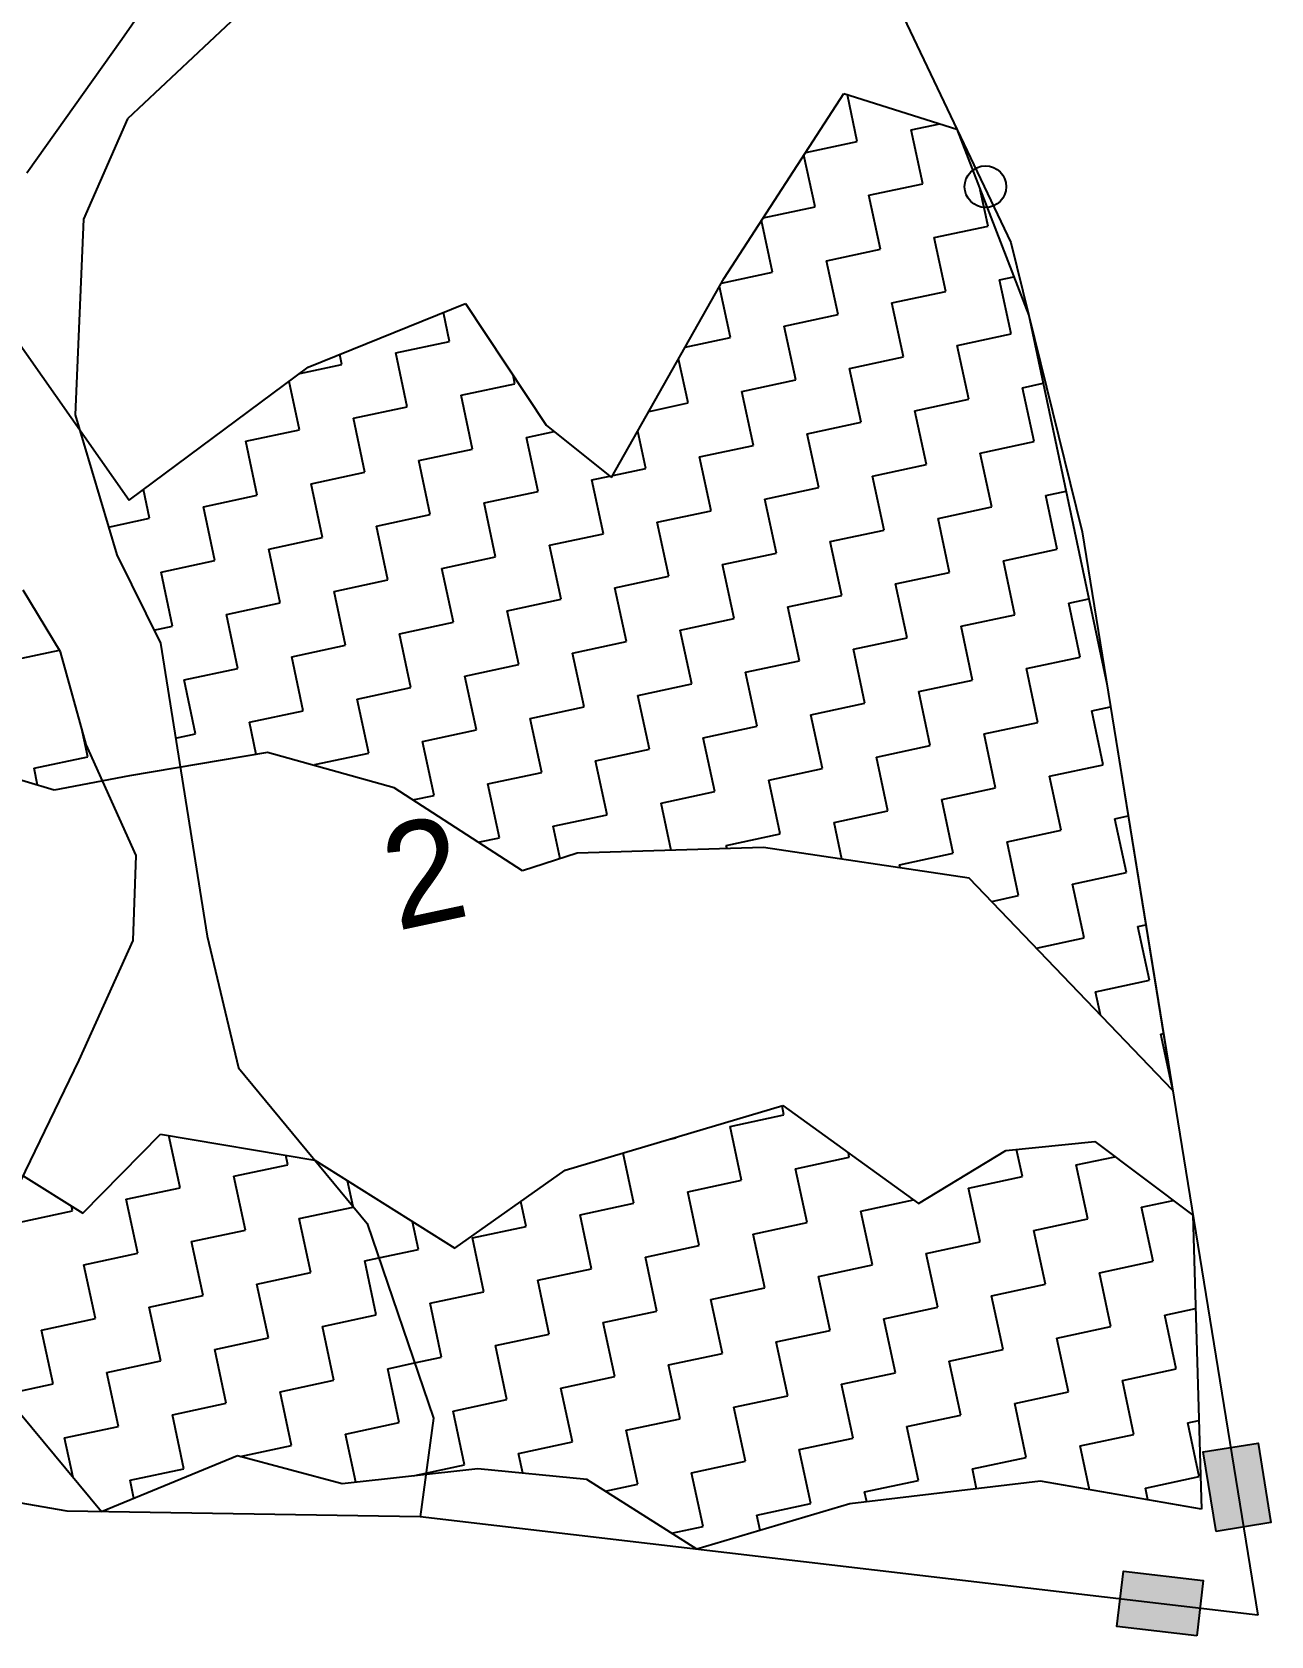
# Model space of a CAD drawing. Header units: metres. Extents: x 291285 to 296393, y 1982985 to 1990470.
# Drawn here: x 294692.4 to 294911.5, y 1988863.8 to 1989147.3 of the extents above; entities that cross this region are included whole.
import ezdxf

# ---------------------------------------------------------------- set-up
doc = ezdxf.new("R2010")
doc.units = ezdxf.units.M
for name, color, linetype in [('POLY_HATCH', 12, 'Continuous'), ('POLY_WATER', 4, 'Continuous'), ('SYM_STONE', 1, 'Continuous'), ('TEXT_PARCEL', 7, 'Continuous'), ('V_BOUND_LINE', 7, 'Continuous')]:
    doc.layers.add(name, color=color, linetype=linetype)
doc.styles.add('TEXT_MAP', font='')
doc.styles.get('TEXT_MAP').set_extended_font_data('Kruti Dev 050')

msp = doc.modelspace()

# ---------------------------------------------------------------- hatches: boundary and pattern name
for points in [[(294909.19, 1988897.92), (294899.48, 1988896.35), (294901.76, 1988882.3), (294911.47, 1988883.88)], [(294885.38, 1988875.27), (294884.23, 1988865.5), (294898.36, 1988863.84), (294899.51, 1988873.62)]]:
    msp.add_hatch(color=256).paths.add_polyline_path(points)

# ---------------------------------------------------------------- linework, layer by layer
for points in [[(294901.76, 1988882.3), (294899.48, 1988896.35), (294909.19, 1988897.92), (294911.47, 1988883.88)], [(294898.36, 1988863.84), (294884.23, 1988865.5), (294885.38, 1988875.27), (294899.51, 1988873.62)]]:
    msp.add_lwpolyline(points, close=True)
at = {"layer": 'POLY_HATCH'}
for p, q in [((294814.78, 1989103.81), (294835.94, 1989136.45)), ((294835.94, 1989136.45), (294855.93, 1989130.18)), ((294855.93, 1989130.18), (294868.67, 1989097.24)), ((294794.89, 1989068.6), (294814.78, 1989103.81)), ((294741.22, 1989088.07), (294769.07, 1989099.37)), ((294769.07, 1989099.37), (294783.29, 1989077.86)), ((294686.26, 1989097.77), (294709.56, 1989064.57)), ((294868.67, 1989097.24), (294882.46, 1989032.1)), ((294709.56, 1989064.57), (294741.22, 1989088.07)), ((294783.29, 1989077.86), (294794.89, 1989068.6)), ((294882.46, 1989032.1), (294894.09, 1988960.32)), ((294696.3, 1989013.34), (294669.28, 1989021.44)), ((294734.06, 1989020), (294709.66, 1989015.84)), ((294756.41, 1989013.75), (294734.06, 1989020)), ((294709.66, 1989015.84), (294696.3, 1989013.34)), ((294779.14, 1988999.05), (294756.41, 1989013.75)), ((294821.72, 1989003.18), (294788.8, 1989002.18)), ((294858.13, 1988997.8), (294821.72, 1989003.18)), ((294788.8, 1989002.18), (294779.14, 1988999.05)), ((294894.09, 1988960.32), (294858.13, 1988997.8)), ((294786.66, 1988946.14), (294825.17, 1988957.58)), ((294825.17, 1988957.58), (294849.17, 1988940.3)), ((294701.37, 1988938.56), (294715.12, 1988952.53)), ((294715.12, 1988952.53), (294742.4, 1988947.93)), ((294849.17, 1988940.3), (294864.62, 1988949.65)), ((294864.62, 1988949.65), (294880.31, 1988951.23)), ((294880.31, 1988951.23), (294897.68, 1988938.19)), ((294742.4, 1988947.93), (294767.17, 1988932.36)), ((294767.17, 1988932.36), (294786.66, 1988946.14)), ((294690.82, 1988945.14), (294701.37, 1988938.56)), ((294897.68, 1988938.19), (294899.2, 1988886.25)), ((294704.69, 1988885.79), (294684.26, 1988910.35)), ((294728.72, 1988895.66), (294704.69, 1988885.79)), ((294747.22, 1988890.73), (294728.72, 1988895.66)), ((294771.23, 1988893.38), (294747.22, 1988890.73)), ((294790.52, 1988891.46), (294771.23, 1988893.38)), ((294809.96, 1988879.16), (294790.52, 1988891.46)), ((294870.72, 1988891.18), (294837.03, 1988887.18)), ((294899.2, 1988886.25), (294870.72, 1988891.18)), ((294837.03, 1988887.18), (294809.96, 1988879.16))]:
    msp.add_line(p, q, dxfattribs=at)
at = {"layer": 'POLY_HATCH', "linetype": 'Continuous'}
for p, q in [((294838.33, 1989128.01), (294836.57, 1989136.25)), ((294838.33, 1989128.01), (294836.57, 1989136.25)), ((294847.86, 1989130.04), (294852.91, 1989131.13)), ((294847.86, 1989130.04), (294852.91, 1989131.13)), ((294829.2, 1989126.05), (294838.33, 1989128.01)), ((294829.2, 1989126.05), (294838.33, 1989128.01)), ((294849.89, 1989120.52), (294847.86, 1989130.04)), ((294849.89, 1989120.52), (294847.86, 1989130.04)), ((294830.85, 1989116.45), (294828.89, 1989125.58)), ((294830.85, 1989116.45), (294828.89, 1989125.58)), ((294840.37, 1989118.48), (294849.89, 1989120.52)), ((294840.37, 1989118.48), (294849.89, 1989120.52)), ((294861.45, 1989113.04), (294860.08, 1989119.43)), ((294821.71, 1989114.49), (294830.85, 1989116.45)), ((294821.71, 1989114.49), (294830.85, 1989116.45)), ((294842.41, 1989108.96), (294840.37, 1989118.48)), ((294842.41, 1989108.96), (294840.37, 1989118.48)), ((294823.36, 1989104.89), (294821.41, 1989114.03)), ((294823.36, 1989104.89), (294821.41, 1989114.03)), ((294861.45, 1989113.04), (294861.25, 1989114)), ((294851.93, 1989111), (294861.45, 1989113.04)), ((294851.93, 1989111), (294861.45, 1989113.04)), ((294853.97, 1989101.48), (294851.93, 1989111)), ((294853.97, 1989101.48), (294851.93, 1989111)), ((294832.89, 1989106.92), (294842.41, 1989108.96)), ((294832.89, 1989106.92), (294842.41, 1989108.96)), ((294814.29, 1989102.95), (294823.36, 1989104.89)), ((294814.29, 1989102.95), (294823.36, 1989104.89)), ((294834.92, 1989097.4), (294832.89, 1989106.92)), ((294834.92, 1989097.4), (294832.89, 1989106.92)), ((294815.88, 1989093.33), (294813.95, 1989102.34)), ((294815.88, 1989093.33), (294813.95, 1989102.34)), ((294863.49, 1989103.51), (294866.03, 1989104.06)), ((294863.49, 1989103.51), (294866.03, 1989104.06)), ((294865.53, 1989093.99), (294863.49, 1989103.51)), ((294865.53, 1989093.99), (294863.49, 1989103.51)), ((294844.45, 1989099.44), (294853.97, 1989101.48)), ((294844.45, 1989099.44), (294853.97, 1989101.48)), ((294846.48, 1989089.92), (294844.45, 1989099.44)), ((294846.48, 1989089.92), (294844.45, 1989099.44)), ((294766.23, 1989092.66), (294765.14, 1989097.77)), ((294766.23, 1989092.66), (294765.14, 1989097.77)), ((294825.4, 1989095.36), (294834.92, 1989097.4)), ((294825.4, 1989095.36), (294834.92, 1989097.4)), ((294807.9, 1989091.62), (294815.88, 1989093.33)), ((294807.9, 1989091.62), (294815.88, 1989093.33)), ((294827.44, 1989085.84), (294825.4, 1989095.36)), ((294827.44, 1989085.84), (294825.4, 1989095.36)), ((294856.01, 1989091.95), (294865.53, 1989093.99)), ((294856.01, 1989091.95), (294865.53, 1989093.99)), ((294756.71, 1989090.62), (294766.23, 1989092.66)), ((294756.71, 1989090.62), (294766.23, 1989092.66)), ((294758.75, 1989081.1), (294756.71, 1989090.62)), ((294758.75, 1989081.1), (294756.71, 1989090.62)), ((294858.04, 1989082.43), (294856.01, 1989091.95)), ((294858.04, 1989082.43), (294856.01, 1989091.95)), ((294739.78, 1989087), (294747.19, 1989088.58)), ((294739.78, 1989087), (294747.19, 1989088.58)), ((294747.19, 1989088.58), (294746.81, 1989090.34)), ((294747.19, 1989088.58), (294746.81, 1989090.34)), ((294808.4, 1989081.77), (294806.73, 1989089.55)), ((294808.4, 1989081.77), (294806.73, 1989089.55)), ((294836.96, 1989087.88), (294846.48, 1989089.92)), ((294836.96, 1989087.88), (294846.48, 1989089.92)), ((294839, 1989078.36), (294836.96, 1989087.88)), ((294839, 1989078.36), (294836.96, 1989087.88)), ((294739.7, 1989077.02), (294737.87, 1989085.58)), ((294739.7, 1989077.02), (294737.87, 1989085.58)), ((294768.27, 1989083.14), (294777.79, 1989085.18)), ((294768.27, 1989083.14), (294777.79, 1989085.18)), ((294777.79, 1989085.18), (294777.47, 1989086.66)), ((294777.79, 1989085.18), (294777.47, 1989086.66)), ((294817.92, 1989083.8), (294827.44, 1989085.84)), ((294817.92, 1989083.8), (294827.44, 1989085.84)), ((294867.57, 1989084.47), (294871.21, 1989085.25)), ((294867.57, 1989084.47), (294871.21, 1989085.25)), ((294770.31, 1989073.62), (294768.27, 1989083.14)), ((294770.31, 1989073.62), (294768.27, 1989083.14)), ((294819.96, 1989074.28), (294817.92, 1989083.8)), ((294819.96, 1989074.28), (294817.92, 1989083.8)), ((294848.52, 1989080.4), (294858.04, 1989082.43)), ((294848.52, 1989080.4), (294858.04, 1989082.43)), ((294869.6, 1989074.95), (294867.57, 1989084.47)), ((294869.6, 1989074.95), (294867.57, 1989084.47)), ((294749.22, 1989079.06), (294758.75, 1989081.1)), ((294749.22, 1989079.06), (294758.75, 1989081.1)), ((294801.5, 1989080.29), (294808.4, 1989081.77)), ((294801.5, 1989080.29), (294808.4, 1989081.77)), ((294850.56, 1989070.87), (294848.52, 1989080.4)), ((294850.56, 1989070.87), (294848.52, 1989080.4)), ((294730.18, 1989074.99), (294739.7, 1989077.02)), ((294730.18, 1989074.99), (294739.7, 1989077.02)), ((294751.26, 1989069.54), (294749.22, 1989079.06)), ((294751.26, 1989069.54), (294749.22, 1989079.06)), ((294779.83, 1989075.65), (294784.74, 1989076.7)), ((294779.83, 1989075.65), (294784.74, 1989076.7)), ((294800.91, 1989070.21), (294799.51, 1989076.77)), ((294800.91, 1989070.21), (294799.51, 1989076.77)), ((294829.48, 1989076.32), (294839, 1989078.36)), ((294829.48, 1989076.32), (294839, 1989078.36)), ((294831.52, 1989066.8), (294829.48, 1989076.32)), ((294831.52, 1989066.8), (294829.48, 1989076.32)), ((294732.22, 1989065.46), (294730.18, 1989074.99)), ((294732.22, 1989065.46), (294730.18, 1989074.99)), ((294760.78, 1989071.58), (294770.31, 1989073.62)), ((294760.78, 1989071.58), (294770.31, 1989073.62)), ((294781.87, 1989066.13), (294779.83, 1989075.65)), ((294781.87, 1989066.13), (294779.83, 1989075.65)), ((294810.43, 1989072.24), (294819.96, 1989074.28)), ((294810.43, 1989072.24), (294819.96, 1989074.28)), ((294860.08, 1989072.91), (294869.6, 1989074.95)), ((294860.08, 1989072.91), (294869.6, 1989074.95)), ((294762.82, 1989062.06), (294760.78, 1989071.58)), ((294762.82, 1989062.06), (294760.78, 1989071.58)), ((294812.47, 1989062.72), (294810.43, 1989072.24)), ((294812.47, 1989062.72), (294810.43, 1989072.24)), ((294841.04, 1989068.84), (294850.56, 1989070.87)), ((294841.04, 1989068.84), (294850.56, 1989070.87)), ((294862.12, 1989063.39), (294860.08, 1989072.91)), ((294862.12, 1989063.39), (294860.08, 1989072.91)), ((294741.74, 1989067.5), (294751.26, 1989069.54)), ((294741.74, 1989067.5), (294751.26, 1989069.54)), ((294791.39, 1989068.17), (294794.58, 1989068.85)), ((294791.39, 1989068.17), (294794.58, 1989068.85)), ((294793.43, 1989058.65), (294791.39, 1989068.17)), ((294793.43, 1989058.65), (294791.39, 1989068.17)), ((294795.1, 1989068.96), (294800.91, 1989070.21)), ((294795.1, 1989068.96), (294800.91, 1989070.21)), ((294843.07, 1989059.31), (294841.04, 1989068.84)), ((294843.07, 1989059.31), (294841.04, 1989068.84)), ((294713.17, 1989061.39), (294712.09, 1989066.45)), ((294713.17, 1989061.39), (294712.09, 1989066.45)), ((294722.7, 1989063.43), (294732.22, 1989065.46)), ((294722.7, 1989063.43), (294732.22, 1989065.46)), ((294743.78, 1989057.98), (294741.74, 1989067.5)), ((294743.78, 1989057.98), (294741.74, 1989067.5)), ((294772.34, 1989064.09), (294781.87, 1989066.13)), ((294772.34, 1989064.09), (294781.87, 1989066.13)), ((294821.99, 1989064.76), (294831.52, 1989066.8)), ((294821.99, 1989064.76), (294831.52, 1989066.8)), ((294871.64, 1989065.43), (294875.24, 1989066.2)), ((294871.64, 1989065.43), (294875.24, 1989066.2)), ((294873.68, 1989055.9), (294871.64, 1989065.43)), ((294873.68, 1989055.9), (294871.64, 1989065.43)), ((294724.73, 1989053.9), (294722.7, 1989063.43)), ((294724.73, 1989053.9), (294722.7, 1989063.43)), ((294774.38, 1989054.57), (294772.34, 1989064.09)), ((294774.38, 1989054.57), (294772.34, 1989064.09)), ((294802.95, 1989060.68), (294812.47, 1989062.72)), ((294802.95, 1989060.68), (294812.47, 1989062.72)), ((294824.03, 1989055.24), (294821.99, 1989064.76)), ((294824.03, 1989055.24), (294821.99, 1989064.76)), ((294852.6, 1989061.35), (294862.12, 1989063.39)), ((294852.6, 1989061.35), (294862.12, 1989063.39)), ((294705.94, 1989059.84), (294713.17, 1989061.39)), ((294705.94, 1989059.84), (294713.17, 1989061.39)), ((294753.3, 1989060.02), (294762.82, 1989062.06)), ((294753.3, 1989060.02), (294762.82, 1989062.06)), ((294755.34, 1989050.5), (294753.3, 1989060.02)), ((294755.34, 1989050.5), (294753.3, 1989060.02)), ((294804.99, 1989051.16), (294802.95, 1989060.68)), ((294804.99, 1989051.16), (294802.95, 1989060.68)), ((294833.55, 1989057.28), (294843.07, 1989059.31)), ((294833.55, 1989057.28), (294843.07, 1989059.31)), ((294854.63, 1989051.83), (294852.6, 1989061.35)), ((294854.63, 1989051.83), (294852.6, 1989061.35)), ((294734.26, 1989055.94), (294743.78, 1989057.98)), ((294734.26, 1989055.94), (294743.78, 1989057.98)), ((294783.9, 1989056.61), (294793.43, 1989058.65)), ((294783.9, 1989056.61), (294793.43, 1989058.65)), ((294785.94, 1989047.09), (294783.9, 1989056.61)), ((294785.94, 1989047.09), (294783.9, 1989056.61)), ((294835.59, 1989047.75), (294833.55, 1989057.28)), ((294835.59, 1989047.75), (294833.55, 1989057.28)), ((294715.21, 1989051.87), (294724.73, 1989053.9)), ((294715.21, 1989051.87), (294724.73, 1989053.9)), ((294736.29, 1989046.42), (294734.26, 1989055.94)), ((294736.29, 1989046.42), (294734.26, 1989055.94)), ((294764.86, 1989052.53), (294774.38, 1989054.57)), ((294764.86, 1989052.53), (294774.38, 1989054.57)), ((294814.51, 1989053.2), (294824.03, 1989055.24)), ((294814.51, 1989053.2), (294824.03, 1989055.24)), ((294864.16, 1989053.87), (294873.68, 1989055.9)), ((294864.16, 1989053.87), (294873.68, 1989055.9)), ((294866.19, 1989044.34), (294864.16, 1989053.87)), ((294866.19, 1989044.34), (294864.16, 1989053.87)), ((294717.25, 1989042.34), (294715.21, 1989051.87)), ((294717.25, 1989042.34), (294715.21, 1989051.87)), ((294766.9, 1989043.01), (294764.86, 1989052.53)), ((294766.9, 1989043.01), (294764.86, 1989052.53)), ((294795.46, 1989049.12), (294804.99, 1989051.16)), ((294795.46, 1989049.12), (294804.99, 1989051.16)), ((294816.55, 1989043.68), (294814.51, 1989053.2)), ((294816.55, 1989043.68), (294814.51, 1989053.2)), ((294845.11, 1989049.79), (294854.63, 1989051.83)), ((294845.11, 1989049.79), (294854.63, 1989051.83)), ((294745.82, 1989048.46), (294755.34, 1989050.5)), ((294745.82, 1989048.46), (294755.34, 1989050.5)), ((294747.85, 1989038.94), (294745.82, 1989048.46)), ((294747.85, 1989038.94), (294745.82, 1989048.46)), ((294797.5, 1989039.6), (294795.46, 1989049.12)), ((294797.5, 1989039.6), (294795.46, 1989049.12)), ((294847.15, 1989040.27), (294845.11, 1989049.79)), ((294847.15, 1989040.27), (294845.11, 1989049.79)), ((294726.77, 1989044.38), (294736.29, 1989046.42)), ((294726.77, 1989044.38), (294736.29, 1989046.42)), ((294776.42, 1989045.05), (294785.94, 1989047.09)), ((294776.42, 1989045.05), (294785.94, 1989047.09)), ((294826.07, 1989045.72), (294835.59, 1989047.75)), ((294826.07, 1989045.72), (294835.59, 1989047.75)), ((294828.11, 1989036.19), (294826.07, 1989045.72)), ((294828.11, 1989036.19), (294826.07, 1989045.72)), ((294875.72, 1989046.38), (294879.27, 1989047.14)), ((294875.72, 1989046.38), (294879.27, 1989047.14)), ((294877.75, 1989036.86), (294875.72, 1989046.38)), ((294877.75, 1989036.86), (294875.72, 1989046.38)), ((294713.96, 1989041.64), (294717.25, 1989042.34)), ((294713.96, 1989041.64), (294717.25, 1989042.34)), ((294728.81, 1989034.86), (294726.77, 1989044.38)), ((294728.81, 1989034.86), (294726.77, 1989044.38)), ((294757.38, 1989040.97), (294766.9, 1989043.01)), ((294757.38, 1989040.97), (294766.9, 1989043.01)), ((294778.46, 1989035.53), (294776.42, 1989045.05)), ((294778.46, 1989035.53), (294776.42, 1989045.05)), ((294807.02, 1989041.64), (294816.55, 1989043.68)), ((294807.02, 1989041.64), (294816.55, 1989043.68)), ((294856.67, 1989042.31), (294866.19, 1989044.34)), ((294856.67, 1989042.31), (294866.19, 1989044.34)), ((294858.71, 1989032.78), (294856.67, 1989042.31)), ((294858.71, 1989032.78), (294856.67, 1989042.31)), ((294759.41, 1989031.45), (294757.38, 1989040.97)), ((294759.41, 1989031.45), (294757.38, 1989040.97)), ((294787.98, 1989037.56), (294797.5, 1989039.6)), ((294787.98, 1989037.56), (294797.5, 1989039.6)), ((294809.06, 1989032.12), (294807.02, 1989041.64)), ((294809.06, 1989032.12), (294807.02, 1989041.64)), ((294837.63, 1989038.23), (294847.15, 1989040.27)), ((294837.63, 1989038.23), (294847.15, 1989040.27)), ((294688.68, 1989036.23), (294697.28, 1989038.07)), ((294688.68, 1989036.23), (294697.28, 1989038.07)), ((294738.33, 1989036.9), (294747.85, 1989038.94)), ((294738.33, 1989036.9), (294747.85, 1989038.94)), ((294740.37, 1989027.38), (294738.33, 1989036.9)), ((294740.37, 1989027.38), (294738.33, 1989036.9)), ((294790.02, 1989028.04), (294787.98, 1989037.56)), ((294790.02, 1989028.04), (294787.98, 1989037.56)), ((294839.67, 1989028.71), (294837.63, 1989038.23)), ((294839.67, 1989028.71), (294837.63, 1989038.23)), ((294868.23, 1989034.82), (294877.75, 1989036.86)), ((294868.23, 1989034.82), (294877.75, 1989036.86)), ((294719.29, 1989032.82), (294728.81, 1989034.86)), ((294719.29, 1989032.82), (294728.81, 1989034.86)), ((294768.94, 1989033.49), (294778.46, 1989035.53)), ((294768.94, 1989033.49), (294778.46, 1989035.53)), ((294818.58, 1989034.16), (294828.11, 1989036.19)), ((294818.58, 1989034.16), (294828.11, 1989036.19)), ((294820.62, 1989024.63), (294818.58, 1989034.16)), ((294820.62, 1989024.63), (294818.58, 1989034.16)), ((294870.27, 1989025.3), (294868.23, 1989034.82)), ((294870.27, 1989025.3), (294868.23, 1989034.82)), ((294721.32, 1989023.3), (294719.29, 1989032.82)), ((294721.32, 1989023.3), (294719.29, 1989032.82)), ((294749.89, 1989029.41), (294759.41, 1989031.45)), ((294749.89, 1989029.41), (294759.41, 1989031.45)), ((294770.97, 1989023.97), (294768.94, 1989033.49)), ((294770.97, 1989023.97), (294768.94, 1989033.49)), ((294799.54, 1989030.08), (294809.06, 1989032.12)), ((294799.54, 1989030.08), (294809.06, 1989032.12)), ((294849.19, 1989030.75), (294858.71, 1989032.78)), ((294849.19, 1989030.75), (294858.71, 1989032.78)), ((294751.93, 1989019.89), (294749.89, 1989029.41)), ((294751.93, 1989019.89), (294749.89, 1989029.41)), ((294801.58, 1989020.56), (294799.54, 1989030.08)), ((294801.58, 1989020.56), (294799.54, 1989030.08)), ((294830.14, 1989026.67), (294839.67, 1989028.71)), ((294830.14, 1989026.67), (294839.67, 1989028.71)), ((294851.23, 1989021.22), (294849.19, 1989030.75)), ((294851.23, 1989021.22), (294849.19, 1989030.75)), ((294730.85, 1989025.34), (294740.37, 1989027.38)), ((294730.85, 1989025.34), (294740.37, 1989027.38)), ((294732.06, 1989019.66), (294730.85, 1989025.34)), ((294732.06, 1989019.66), (294730.85, 1989025.34)), ((294780.5, 1989026), (294790.02, 1989028.04)), ((294780.5, 1989026), (294790.02, 1989028.04)), ((294782.53, 1989016.48), (294780.5, 1989026)), ((294782.53, 1989016.48), (294780.5, 1989026)), ((294832.18, 1989017.15), (294830.14, 1989026.67)), ((294832.18, 1989017.15), (294830.14, 1989026.67)), ((294860.75, 1989023.26), (294870.27, 1989025.3)), ((294860.75, 1989023.26), (294870.27, 1989025.3)), ((294879.79, 1989027.34), (294883.11, 1989028.05)), ((294879.79, 1989027.34), (294883.11, 1989028.05)), ((294881.83, 1989017.82), (294879.79, 1989027.34)), ((294881.83, 1989017.82), (294879.79, 1989027.34)), ((294702.28, 1989019.23), (294701.17, 1989024.42)), ((294702.28, 1989019.23), (294701.17, 1989024.42)), ((294717.77, 1989022.54), (294721.32, 1989023.3)), ((294717.77, 1989022.54), (294721.32, 1989023.3)), ((294761.45, 1989021.93), (294770.97, 1989023.97)), ((294761.45, 1989021.93), (294770.97, 1989023.97)), ((294811.1, 1989022.6), (294820.62, 1989024.63)), ((294811.1, 1989022.6), (294820.62, 1989024.63)), ((294813.14, 1989013.07), (294811.1, 1989022.6)), ((294813.14, 1989013.07), (294811.1, 1989022.6)), ((294862.79, 1989013.74), (294860.75, 1989023.26)), ((294862.79, 1989013.74), (294860.75, 1989023.26)), ((294742.41, 1989017.85), (294751.93, 1989019.89)), ((294742.41, 1989017.85), (294751.93, 1989019.89)), ((294763.49, 1989012.41), (294761.45, 1989021.93)), ((294763.49, 1989012.41), (294761.45, 1989021.93)), ((294792.06, 1989018.52), (294801.58, 1989020.56)), ((294792.06, 1989018.52), (294801.58, 1989020.56)), ((294841.7, 1989019.19), (294851.23, 1989021.22)), ((294841.7, 1989019.19), (294851.23, 1989021.22)), ((294692.76, 1989017.19), (294702.28, 1989019.23)), ((294692.76, 1989017.19), (294702.28, 1989019.23)), ((294693.39, 1989014.21), (294692.76, 1989017.19)), ((294693.39, 1989014.21), (294692.76, 1989017.19)), ((294742.45, 1989017.65), (294742.41, 1989017.85)), ((294742.45, 1989017.65), (294742.41, 1989017.85)), ((294794.09, 1989009), (294792.06, 1989018.52)), ((294794.09, 1989009), (294792.06, 1989018.52)), ((294822.66, 1989015.11), (294832.18, 1989017.15)), ((294822.66, 1989015.11), (294832.18, 1989017.15)), ((294843.74, 1989009.66), (294841.7, 1989019.19)), ((294843.74, 1989009.66), (294841.7, 1989019.19)), ((294872.31, 1989015.78), (294881.83, 1989017.82)), ((294872.31, 1989015.78), (294881.83, 1989017.82)), ((294773.01, 1989014.44), (294782.53, 1989016.48)), ((294773.01, 1989014.44), (294782.53, 1989016.48)), ((294775.05, 1989004.92), (294773.01, 1989014.44)), ((294775.05, 1989004.92), (294773.01, 1989014.44)), ((294824.7, 1989005.59), (294822.66, 1989015.11)), ((294824.7, 1989005.59), (294822.66, 1989015.11)), ((294874.35, 1989006.26), (294872.31, 1989015.78)), ((294874.35, 1989006.26), (294872.31, 1989015.78)), ((294759.73, 1989011.6), (294763.49, 1989012.41)), ((294759.73, 1989011.6), (294763.49, 1989012.41)), ((294803.62, 1989011.04), (294813.14, 1989013.07)), ((294803.62, 1989011.04), (294813.14, 1989013.07)), ((294853.26, 1989011.7), (294862.79, 1989013.74)), ((294853.26, 1989011.7), (294862.79, 1989013.74)), ((294855.3, 1989002.18), (294853.26, 1989011.7)), ((294855.3, 1989002.18), (294853.26, 1989011.7)), ((294784.57, 1989006.96), (294794.09, 1989009)), ((294784.57, 1989006.96), (294794.09, 1989009)), ((294805.4, 1989002.68), (294803.62, 1989011.04)), ((294805.4, 1989002.68), (294803.62, 1989011.04)), ((294834.22, 1989007.63), (294843.74, 1989009.66)), ((294834.22, 1989007.63), (294843.74, 1989009.66)), ((294883.87, 1989008.29), (294886.23, 1989008.8)), ((294883.87, 1989008.29), (294886.23, 1989008.8)), ((294885.91, 1988998.77), (294883.87, 1989008.29)), ((294885.91, 1988998.77), (294883.87, 1989008.29)), ((294785.8, 1989001.21), (294784.57, 1989006.96)), ((294785.8, 1989001.21), (294784.57, 1989006.96)), ((294815.17, 1989003.55), (294824.7, 1989005.59)), ((294815.17, 1989003.55), (294824.7, 1989005.59)), ((294835.61, 1989001.13), (294834.22, 1989007.63)), ((294835.61, 1989001.13), (294834.22, 1989007.63)), ((294864.82, 1989004.22), (294874.35, 1989006.26)), ((294864.82, 1989004.22), (294874.35, 1989006.26)), ((294771.3, 1989004.12), (294775.05, 1989004.92)), ((294771.3, 1989004.12), (294775.05, 1989004.92)), ((294815.3, 1989002.98), (294815.17, 1989003.55)), ((294815.3, 1989002.98), (294815.17, 1989003.55)), ((294866.86, 1988994.7), (294864.82, 1989004.22)), ((294866.86, 1988994.7), (294864.82, 1989004.22)), ((294845.78, 1989000.14), (294855.3, 1989002.18)), ((294845.78, 1989000.14), (294855.3, 1989002.18)), ((294845.89, 1988999.61), (294845.78, 1989000.14)), ((294845.89, 1988999.61), (294845.78, 1989000.14)), ((294876.38, 1988996.73), (294885.91, 1988998.77)), ((294876.38, 1988996.73), (294885.91, 1988998.77)), ((294862.09, 1988993.67), (294866.86, 1988994.7)), ((294862.09, 1988993.67), (294866.86, 1988994.7)), ((294878.42, 1988987.21), (294876.38, 1988996.73)), ((294878.42, 1988987.21), (294876.38, 1988996.73)), ((294887.94, 1988989.25), (294889.35, 1988989.55)), ((294887.94, 1988989.25), (294889.35, 1988989.55)), ((294889.98, 1988979.73), (294887.94, 1988989.25)), ((294889.98, 1988979.73), (294887.94, 1988989.25)), ((294870.02, 1988985.41), (294878.42, 1988987.21)), ((294870.02, 1988985.41), (294878.42, 1988987.21)), ((294880.46, 1988977.69), (294889.98, 1988979.73)), ((294880.46, 1988977.69), (294889.98, 1988979.73)), ((294881.33, 1988973.62), (294880.46, 1988977.69)), ((294881.33, 1988973.62), (294880.46, 1988977.69)), ((294892.02, 1988970.2), (294892.48, 1988970.3)), ((294892.02, 1988970.2), (294892.48, 1988970.3)), ((294893.97, 1988961.1), (294892.02, 1988970.2)), ((294893.97, 1988961.1), (294892.02, 1988970.2)), ((294893.8, 1988960.63), (294894.04, 1988960.68)), ((294893.8, 1988960.63), (294894.04, 1988960.68)), ((294825.36, 1988955.94), (294825.02, 1988957.54)), ((294825.36, 1988955.94), (294825.02, 1988957.54)), ((294815.84, 1988953.9), (294825.36, 1988955.94)), ((294815.84, 1988953.9), (294825.36, 1988955.94)), ((294718.58, 1988943.05), (294716.61, 1988952.28)), ((294718.58, 1988943.05), (294716.61, 1988952.28)), ((294804.96, 1988951.57), (294806.32, 1988951.87)), ((294804.96, 1988951.57), (294806.32, 1988951.87)), ((294806.32, 1988951.87), (294806.3, 1988951.97)), ((294806.32, 1988951.87), (294806.3, 1988951.97)), ((294817.88, 1988944.38), (294815.84, 1988953.9)), ((294817.88, 1988944.38), (294815.84, 1988953.9)), ((294737.63, 1988947.12), (294737.27, 1988948.79)), ((294737.63, 1988947.12), (294737.27, 1988948.79)), ((294798.83, 1988940.31), (294796.93, 1988949.19)), ((294798.83, 1988940.31), (294796.93, 1988949.19)), ((294836.92, 1988948.46), (294836.76, 1988949.24)), ((294836.92, 1988948.46), (294836.76, 1988949.24)), ((294867.53, 1988945.05), (294866.5, 1988949.84)), ((294867.53, 1988945.05), (294866.5, 1988949.84)), ((294728.1, 1988945.09), (294737.63, 1988947.12)), ((294728.1, 1988945.09), (294737.63, 1988947.12)), ((294827.4, 1988946.42), (294836.92, 1988948.46)), ((294827.4, 1988946.42), (294836.92, 1988948.46)), ((294829.44, 1988936.9), (294827.4, 1988946.42)), ((294829.44, 1988936.9), (294827.4, 1988946.42)), ((294877.05, 1988947.08), (294883.89, 1988948.55)), ((294877.05, 1988947.08), (294883.89, 1988948.55)), ((294879.09, 1988937.56), (294877.05, 1988947.08)), ((294879.09, 1988937.56), (294877.05, 1988947.08)), ((294709.06, 1988941.01), (294718.58, 1988943.05)), ((294709.06, 1988941.01), (294718.58, 1988943.05)), ((294730.14, 1988935.56), (294728.1, 1988945.09)), ((294730.14, 1988935.56), (294728.1, 1988945.09)), ((294749.16, 1988939.76), (294748.19, 1988944.29)), ((294749.16, 1988939.76), (294748.19, 1988944.29)), ((294808.36, 1988942.34), (294817.88, 1988944.38)), ((294808.36, 1988942.34), (294817.88, 1988944.38)), ((294858.01, 1988943.01), (294867.53, 1988945.05)), ((294858.01, 1988943.01), (294867.53, 1988945.05)), ((294860.04, 1988933.49), (294858.01, 1988943.01)), ((294860.04, 1988933.49), (294858.01, 1988943.01)), ((294711.1, 1988931.49), (294709.06, 1988941.01)), ((294711.1, 1988931.49), (294709.06, 1988941.01)), ((294779.79, 1988936.23), (294778.85, 1988940.62)), ((294779.79, 1988936.23), (294778.85, 1988940.62)), ((294789.31, 1988938.27), (294798.83, 1988940.31)), ((294789.31, 1988938.27), (294798.83, 1988940.31)), ((294810.39, 1988932.82), (294808.36, 1988942.34)), ((294810.39, 1988932.82), (294808.36, 1988942.34)), ((294838.96, 1988938.93), (294848.29, 1988940.93)), ((294838.96, 1988938.93), (294848.29, 1988940.93)), ((294888.61, 1988939.6), (294894.21, 1988940.8)), ((294888.61, 1988939.6), (294894.21, 1988940.8)), ((294690.02, 1988936.93), (294699.54, 1988938.97)), ((294690.02, 1988936.93), (294699.54, 1988938.97)), ((294699.54, 1988938.97), (294699.36, 1988939.81)), ((294699.54, 1988938.97), (294699.36, 1988939.81)), ((294739.66, 1988937.6), (294749.19, 1988939.64)), ((294739.66, 1988937.6), (294749.19, 1988939.64)), ((294741.7, 1988928.08), (294739.66, 1988937.6)), ((294741.7, 1988928.08), (294739.66, 1988937.6)), ((294749.19, 1988939.64), (294749.16, 1988939.76)), ((294749.19, 1988939.64), (294749.16, 1988939.76)), ((294791.35, 1988928.75), (294789.31, 1988938.27)), ((294791.35, 1988928.75), (294789.31, 1988938.27)), ((294841, 1988929.41), (294838.96, 1988938.93)), ((294841, 1988929.41), (294838.96, 1988938.93)), ((294869.57, 1988935.52), (294879.09, 1988937.56)), ((294869.57, 1988935.52), (294879.09, 1988937.56)), ((294890.65, 1988930.08), (294888.61, 1988939.6)), ((294890.65, 1988930.08), (294888.61, 1988939.6)), ((294720.62, 1988933.53), (294730.14, 1988935.56)), ((294720.62, 1988933.53), (294730.14, 1988935.56)), ((294760.75, 1988932.15), (294759.7, 1988937.05)), ((294760.75, 1988932.15), (294759.7, 1988937.05)), ((294770.27, 1988934.19), (294779.79, 1988936.23)), ((294770.27, 1988934.19), (294779.79, 1988936.23)), ((294819.92, 1988934.86), (294829.44, 1988936.9)), ((294819.92, 1988934.86), (294829.44, 1988936.9)), ((294821.95, 1988925.34), (294819.92, 1988934.86)), ((294821.95, 1988925.34), (294819.92, 1988934.86)), ((294871.6, 1988926), (294869.57, 1988935.52)), ((294871.6, 1988926), (294869.57, 1988935.52)), ((294722.66, 1988924), (294720.62, 1988933.53)), ((294722.66, 1988924), (294720.62, 1988933.53)), ((294753.73, 1988930.65), (294760.75, 1988932.15)), ((294753.73, 1988930.65), (294760.75, 1988932.15)), ((294772.31, 1988924.67), (294770.27, 1988934.19)), ((294772.31, 1988924.67), (294770.27, 1988934.19)), ((294800.87, 1988930.78), (294810.39, 1988932.82)), ((294800.87, 1988930.78), (294810.39, 1988932.82)), ((294850.52, 1988931.45), (294860.04, 1988933.49)), ((294850.52, 1988931.45), (294860.04, 1988933.49)), ((294701.58, 1988929.45), (294711.1, 1988931.49)), ((294701.58, 1988929.45), (294711.1, 1988931.49)), ((294703.61, 1988919.93), (294701.58, 1988929.45)), ((294703.61, 1988919.93), (294701.58, 1988929.45)), ((294751.22, 1988930.12), (294753.73, 1988930.65)), ((294751.22, 1988930.12), (294753.73, 1988930.65)), ((294753.26, 1988920.59), (294751.22, 1988930.12)), ((294753.26, 1988920.59), (294751.22, 1988930.12)), ((294802.91, 1988921.26), (294800.87, 1988930.78)), ((294802.91, 1988921.26), (294800.87, 1988930.78)), ((294831.48, 1988927.37), (294841, 1988929.41)), ((294831.48, 1988927.37), (294841, 1988929.41)), ((294852.56, 1988921.93), (294850.52, 1988931.45)), ((294852.56, 1988921.93), (294850.52, 1988931.45)), ((294881.13, 1988928.04), (294890.65, 1988930.08)), ((294881.13, 1988928.04), (294890.65, 1988930.08)), ((294732.18, 1988926.04), (294741.7, 1988928.08)), ((294732.18, 1988926.04), (294741.7, 1988928.08)), ((294734.22, 1988916.52), (294732.18, 1988926.04)), ((294734.22, 1988916.52), (294732.18, 1988926.04)), ((294781.83, 1988926.71), (294791.35, 1988928.75)), ((294781.83, 1988926.71), (294791.35, 1988928.75)), ((294783.87, 1988917.19), (294781.83, 1988926.71)), ((294783.87, 1988917.19), (294781.83, 1988926.71)), ((294833.51, 1988917.85), (294831.48, 1988927.37)), ((294833.51, 1988917.85), (294831.48, 1988927.37)), ((294862.08, 1988923.96), (294871.6, 1988926)), ((294862.08, 1988923.96), (294871.6, 1988926)), ((294883.16, 1988918.52), (294881.13, 1988928.04)), ((294883.16, 1988918.52), (294881.13, 1988928.04)), ((294713.14, 1988921.97), (294722.66, 1988924)), ((294713.14, 1988921.97), (294722.66, 1988924)), ((294762.78, 1988922.63), (294772.31, 1988924.67)), ((294762.78, 1988922.63), (294772.31, 1988924.67)), ((294812.43, 1988923.3), (294821.95, 1988925.34)), ((294812.43, 1988923.3), (294821.95, 1988925.34)), ((294814.47, 1988913.78), (294812.43, 1988923.3)), ((294814.47, 1988913.78), (294812.43, 1988923.3)), ((294864.12, 1988914.44), (294862.08, 1988923.96)), ((294864.12, 1988914.44), (294862.08, 1988923.96)), ((294715.17, 1988912.44), (294713.14, 1988921.97)), ((294715.17, 1988912.44), (294713.14, 1988921.97)), ((294743.74, 1988918.56), (294753.26, 1988920.59)), ((294743.74, 1988918.56), (294753.26, 1988920.59)), ((294764.82, 1988913.11), (294762.78, 1988922.63)), ((294764.82, 1988913.11), (294762.78, 1988922.63)), ((294793.39, 1988919.22), (294802.91, 1988921.26)), ((294793.39, 1988919.22), (294802.91, 1988921.26)), ((294843.04, 1988919.89), (294852.56, 1988921.93)), ((294843.04, 1988919.89), (294852.56, 1988921.93)), ((294892.68, 1988920.56), (294898.16, 1988921.73)), ((294892.68, 1988920.56), (294898.16, 1988921.73)), ((294894.72, 1988911.03), (294892.68, 1988920.56)), ((294894.72, 1988911.03), (294892.68, 1988920.56)), ((294694.09, 1988917.89), (294703.61, 1988919.93)), ((294694.09, 1988917.89), (294703.61, 1988919.93)), ((294696.13, 1988908.37), (294694.09, 1988917.89)), ((294696.13, 1988908.37), (294694.09, 1988917.89)), ((294745.78, 1988909.03), (294743.74, 1988918.56)), ((294745.78, 1988909.03), (294743.74, 1988918.56)), ((294795.43, 1988909.7), (294793.39, 1988919.22)), ((294795.43, 1988909.7), (294793.39, 1988919.22)), ((294823.99, 1988915.81), (294833.51, 1988917.85)), ((294823.99, 1988915.81), (294833.51, 1988917.85)), ((294845.07, 1988910.37), (294843.04, 1988919.89)), ((294845.07, 1988910.37), (294843.04, 1988919.89)), ((294873.64, 1988916.48), (294883.16, 1988918.52)), ((294873.64, 1988916.48), (294883.16, 1988918.52)), ((294724.7, 1988914.48), (294734.22, 1988916.52)), ((294724.7, 1988914.48), (294734.22, 1988916.52)), ((294774.34, 1988915.15), (294783.87, 1988917.19)), ((294774.34, 1988915.15), (294783.87, 1988917.19)), ((294776.38, 1988905.63), (294774.34, 1988915.15)), ((294776.38, 1988905.63), (294774.34, 1988915.15)), ((294826.03, 1988906.29), (294823.99, 1988915.81)), ((294826.03, 1988906.29), (294823.99, 1988915.81)), ((294875.68, 1988906.96), (294873.64, 1988916.48)), ((294875.68, 1988906.96), (294873.64, 1988916.48)), ((294705.65, 1988910.41), (294715.17, 1988912.44)), ((294705.65, 1988910.41), (294715.17, 1988912.44)), ((294726.73, 1988904.96), (294724.7, 1988914.48)), ((294726.73, 1988904.96), (294724.7, 1988914.48)), ((294755.3, 1988911.07), (294760.05, 1988912.09)), ((294755.3, 1988911.07), (294760.05, 1988912.09)), ((294760.05, 1988912.09), (294764.82, 1988913.11)), ((294760.05, 1988912.09), (294764.82, 1988913.11)), ((294804.95, 1988911.74), (294814.47, 1988913.78)), ((294804.95, 1988911.74), (294814.47, 1988913.78)), ((294854.6, 1988912.41), (294864.12, 1988914.44)), ((294854.6, 1988912.41), (294864.12, 1988914.44)), ((294856.63, 1988902.88), (294854.6, 1988912.41)), ((294856.63, 1988902.88), (294854.6, 1988912.41)), ((294707.69, 1988900.88), (294705.65, 1988910.41)), ((294707.69, 1988900.88), (294705.65, 1988910.41)), ((294736.25, 1988907), (294745.78, 1988909.03)), ((294736.25, 1988907), (294745.78, 1988909.03)), ((294757.34, 1988901.55), (294755.3, 1988911.07)), ((294757.34, 1988901.55), (294755.3, 1988911.07)), ((294785.9, 1988907.66), (294795.43, 1988909.7)), ((294785.9, 1988907.66), (294795.43, 1988909.7)), ((294806.99, 1988902.22), (294804.95, 1988911.74)), ((294806.99, 1988902.22), (294804.95, 1988911.74)), ((294835.55, 1988908.33), (294845.07, 1988910.37)), ((294835.55, 1988908.33), (294845.07, 1988910.37)), ((294885.2, 1988909), (294894.72, 1988911.03)), ((294885.2, 1988909), (294894.72, 1988911.03)), ((294887.24, 1988899.47), (294885.2, 1988909)), ((294887.24, 1988899.47), (294885.2, 1988909)), ((294687.45, 1988906.51), (294696.13, 1988908.37)), ((294687.45, 1988906.51), (294696.13, 1988908.37)), ((294738.29, 1988897.47), (294736.25, 1988907)), ((294738.29, 1988897.47), (294736.25, 1988907)), ((294787.94, 1988898.14), (294785.9, 1988907.66)), ((294787.94, 1988898.14), (294785.9, 1988907.66)), ((294816.51, 1988904.25), (294826.03, 1988906.29)), ((294816.51, 1988904.25), (294826.03, 1988906.29)), ((294837.59, 1988898.81), (294835.55, 1988908.33)), ((294837.59, 1988898.81), (294835.55, 1988908.33)), ((294866.16, 1988904.92), (294875.68, 1988906.96)), ((294866.16, 1988904.92), (294875.68, 1988906.96)), ((294717.21, 1988902.92), (294726.73, 1988904.96)), ((294717.21, 1988902.92), (294726.73, 1988904.96)), ((294766.86, 1988903.59), (294776.38, 1988905.63)), ((294766.86, 1988903.59), (294776.38, 1988905.63)), ((294768.9, 1988894.07), (294766.86, 1988903.59)), ((294768.9, 1988894.07), (294766.86, 1988903.59)), ((294818.55, 1988894.73), (294816.51, 1988904.25)), ((294818.55, 1988894.73), (294816.51, 1988904.25)), ((294868.19, 1988895.4), (294866.16, 1988904.92)), ((294868.19, 1988895.4), (294866.16, 1988904.92)), ((294698.17, 1988898.85), (294707.69, 1988900.88)), ((294698.17, 1988898.85), (294707.69, 1988900.88)), ((294719.25, 1988893.4), (294717.21, 1988902.92)), ((294719.25, 1988893.4), (294717.21, 1988902.92)), ((294747.81, 1988899.51), (294757.34, 1988901.55)), ((294747.81, 1988899.51), (294757.34, 1988901.55)), ((294797.46, 1988900.18), (294806.99, 1988902.22)), ((294797.46, 1988900.18), (294806.99, 1988902.22)), ((294847.11, 1988900.85), (294856.63, 1988902.88)), ((294847.11, 1988900.85), (294856.63, 1988902.88)), ((294849.15, 1988891.32), (294847.11, 1988900.85)), ((294849.15, 1988891.32), (294847.11, 1988900.85)), ((294896.76, 1988901.51), (294898.74, 1988901.94)), ((294896.76, 1988901.51), (294898.74, 1988901.94)), ((294898.8, 1988891.99), (294896.76, 1988901.51)), ((294898.8, 1988891.99), (294896.76, 1988901.51)), ((294699.67, 1988891.82), (294698.17, 1988898.85)), ((294699.67, 1988891.82), (294698.17, 1988898.85)), ((294749.64, 1988891), (294747.81, 1988899.51)), ((294749.64, 1988891), (294747.81, 1988899.51)), ((294778.42, 1988896.1), (294787.94, 1988898.14)), ((294778.42, 1988896.1), (294787.94, 1988898.14)), ((294799.5, 1988890.66), (294797.46, 1988900.18)), ((294799.5, 1988890.66), (294797.46, 1988900.18)), ((294828.07, 1988896.77), (294837.59, 1988898.81)), ((294828.07, 1988896.77), (294837.59, 1988898.81)), ((294877.72, 1988897.44), (294887.24, 1988899.47)), ((294877.72, 1988897.44), (294887.24, 1988899.47)), ((294729.21, 1988895.53), (294738.29, 1988897.47)), ((294729.21, 1988895.53), (294738.29, 1988897.47)), ((294779.17, 1988892.59), (294778.42, 1988896.1)), ((294779.17, 1988892.59), (294778.42, 1988896.1)), ((294830.11, 1988887.25), (294828.07, 1988896.77)), ((294830.11, 1988887.25), (294828.07, 1988896.77)), ((294858.67, 1988893.36), (294868.19, 1988895.4)), ((294858.67, 1988893.36), (294868.19, 1988895.4)), ((294879.37, 1988889.69), (294877.72, 1988897.44)), ((294879.37, 1988889.69), (294877.72, 1988897.44)), ((294709.73, 1988891.36), (294719.25, 1988893.4)), ((294709.73, 1988891.36), (294719.25, 1988893.4)), ((294759.78, 1988892.11), (294762.06, 1988892.6)), ((294759.78, 1988892.11), (294762.06, 1988892.6)), ((294762.06, 1988892.6), (294768.9, 1988894.07)), ((294762.06, 1988892.6), (294768.9, 1988894.07)), ((294809.02, 1988892.69), (294818.55, 1988894.73)), ((294809.02, 1988892.69), (294818.55, 1988894.73)), ((294811.06, 1988883.17), (294809.02, 1988892.69)), ((294811.06, 1988883.17), (294809.02, 1988892.69)), ((294859.43, 1988889.84), (294858.67, 1988893.36)), ((294859.43, 1988889.84), (294858.67, 1988893.36)), ((294889.28, 1988889.95), (294898.8, 1988891.99)), ((294889.28, 1988889.95), (294898.8, 1988891.99)), ((294710.42, 1988888.14), (294709.73, 1988891.36)), ((294710.42, 1988888.14), (294709.73, 1988891.36)), ((294793.74, 1988889.42), (294799.5, 1988890.66)), ((294793.74, 1988889.42), (294799.5, 1988890.66)), ((294839.63, 1988889.29), (294849.15, 1988891.32)), ((294839.63, 1988889.29), (294849.15, 1988891.32)), ((294840, 1988887.53), (294839.63, 1988889.29)), ((294840, 1988887.53), (294839.63, 1988889.29)), ((294889.72, 1988887.89), (294889.28, 1988889.95)), ((294889.72, 1988887.89), (294889.28, 1988889.95)), ((294820.58, 1988885.21), (294830.11, 1988887.25)), ((294820.58, 1988885.21), (294830.11, 1988887.25)), ((294821.17, 1988882.48), (294820.58, 1988885.21)), ((294821.17, 1988882.48), (294820.58, 1988885.21)), ((294805.5, 1988881.98), (294811.06, 1988883.17)), ((294805.5, 1988881.98), (294811.06, 1988883.17))]:
    msp.add_line(p, q, dxfattribs=at)
at = {"layer": 'POLY_WATER'}
for p, q in [((294708.26, 1989146.05), (294726.74, 1989172.68)), ((294734.4, 1989155.58), (294709.29, 1989132.01)), ((294691.51, 1989122.46), (294708.26, 1989146.05)), ((294709.29, 1989132.01), (294701.53, 1989114.25)), ((294701.53, 1989114.25), (294700.02, 1989079.66)), ((294700.02, 1989079.66), (294707.4, 1989054.92)), ((294707.4, 1989054.92), (294715.1, 1989039.33)), ((294697.46, 1989037.78), (294690.83, 1989048.66)), ((294702, 1989021.42), (294697.46, 1989037.78)), ((294715.1, 1989039.33), (294723.35, 1988987.51)), ((294710.8, 1989001.81), (294702, 1989021.42)), ((294710.31, 1988986.74), (294710.8, 1989001.81)), ((294700.75, 1988965.58), (294710.31, 1988986.74)), ((294723.35, 1988987.51), (294728.89, 1988964.26)), ((294679.53, 1988921.92), (294700.75, 1988965.58)), ((294728.89, 1988964.26), (294751.65, 1988936.75)), ((294751.65, 1988936.75), (294763.37, 1988902.34)), ((294763.37, 1988902.34), (294761.03, 1988884.9))]:
    msp.add_line(p, q, dxfattribs=at)
at = {"layer": 'SYM_STONE'}
msp.add_circle((294860.99, 1989120), 3.68, dxfattribs=at)
at = {"layer": 'V_BOUND_LINE'}
for p, q in [((294832.49, 1989179.3), (294865.5, 1989110.11)), ((294865.5, 1989110.11), (294878.1, 1989058.97)), ((294878.1, 1989058.97), (294909.14, 1988867.53)), ((294698.64, 1988885.88), (294662.93, 1988892.02)), ((294761.03, 1988884.9), (294698.64, 1988885.88)), ((294909.14, 1988867.53), (294761.03, 1988884.9))]:
    msp.add_line(p, q, dxfattribs=at)

# ---------------------------------------------------------------- texts
at = {"layer": 'TEXT_PARCEL', "style": 'TEXT_MAP'}
msp.add_text('2', height=18.4, rotation=12.0789, dxfattribs=at).set_placement((294756.87, 1988988.43))

doc.saveas('drawing.dxf')
